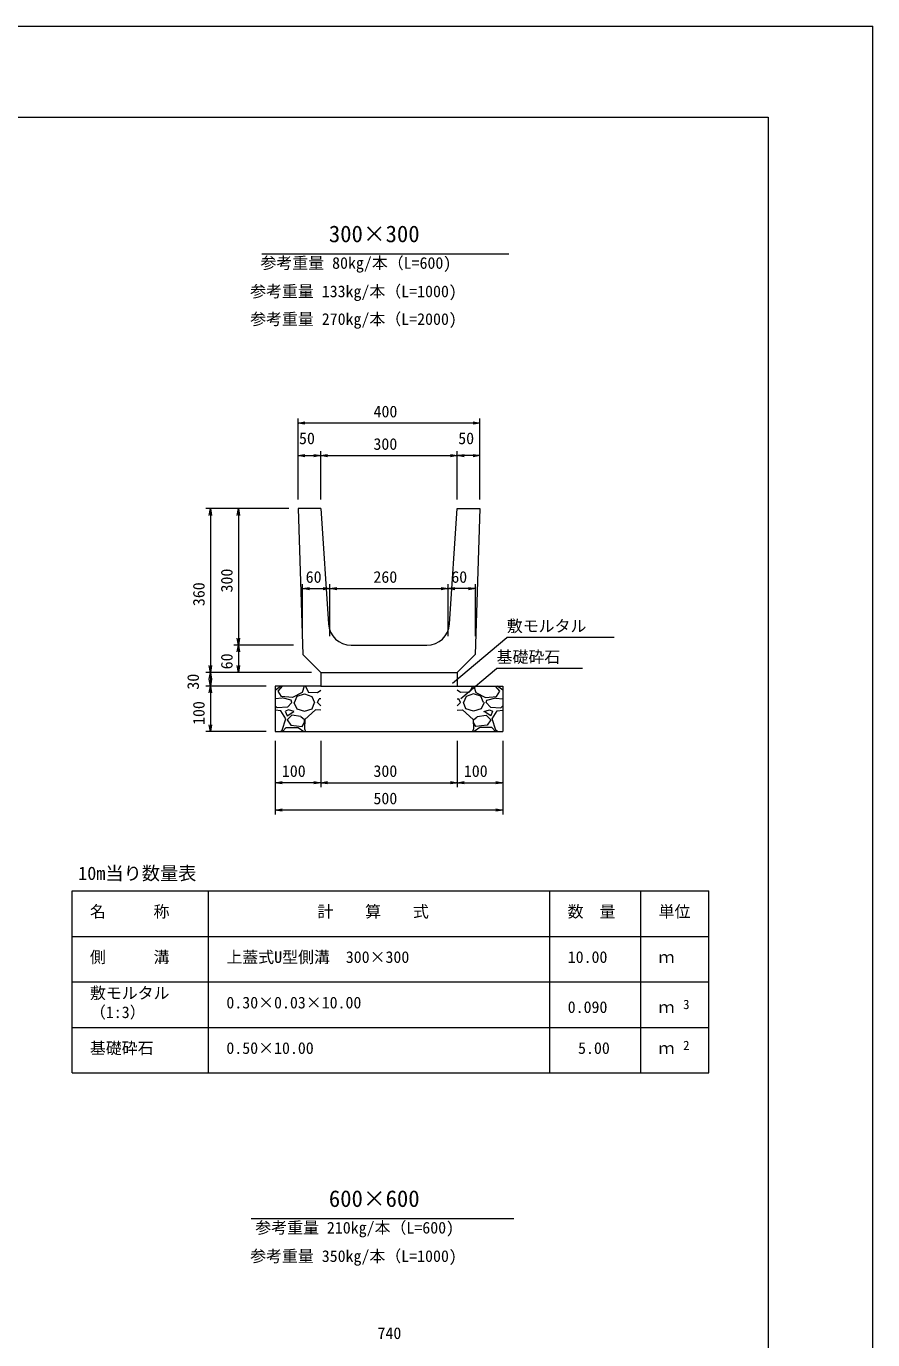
# Model space of a CAD drawing. Units: millimetres, scale not verified. Extents: x 0 to 84100, y 0 to 59400.
# Drawn here: x 65494 to 84100, y 30536 to 59400 of the extents above; entities that cross this region are included whole.
import ezdxf
from ezdxf.enums import TextEntityAlignment as Align

# ---------------------------------------------------------------- set-up
doc = ezdxf.new("R2010")
doc.units = ezdxf.units.MM
doc.header["$LTSCALE"] = 100
for name, color, linetype, lineweight in [('D-MTR-FRAM（材料表図枠）', 2, 'Continuous', 18), ('D-STR-DIM（寸法）', 7, 'Continuous', 18), ('D-STR-HTXT（旗揚げ）', 7, 'Continuous', 18), ('D-STR-STRn（構造物）', 7, 'Continuous', 18), ('D-STR（構造物外形線）', 1, 'Continuous', 18), ('D-TTL(外枠）', 2, 'Continuous', 18), ('DEFPOINTS_2', 8, 'Continuous', 18)]:
    doc.layers.add(name, color=color, linetype=linetype, lineweight=lineweight)
for name, color, linetype in [('D-MTR-TXT(文字列）', 7, 'Continuous'), ('D-MTR（材料表タイトル）', 7, 'Continuous'), ('D-STR-TXT（文字）', 7, 'Continuous'), ('D-TTL-TXT（文字）', 7, 'Continuous')]:
    doc.layers.add(name, color=color, linetype=linetype)
doc.styles.add('ＭＳ ゴシック', font='')
doc.styles.get('ＭＳ ゴシック').set_extended_font_data('MS Gothic')

msp = doc.modelspace()

# ---------------------------------------------------------------- linework, layer by layer
at = {"layer": 'D-MTR-FRAM（材料表図枠）'}
for p, q in [((66500, 40400), (80500, 40400)), ((66500, 36400), (66500, 40400)), ((69500, 36400), (69500, 40400)), ((77000, 36400), (77000, 40400)), ((79000, 37200), (79000, 40400)), ((79000, 36400), (79000, 40400)), ((80500, 36400), (80500, 40400)), ((66500, 39400), (80500, 39400)), ((66500, 38400), (80500, 38400)), ((66500, 37400), (80500, 37400)), ((66500, 36400), (80500, 36400))]:
    msp.add_line(p, q, dxfattribs=at)
at = {"layer": 'D-STR-DIM（寸法）'}
for p, q in [((71466.8, 49000), (71466.8, 50779)), ((71466.8, 50679), (71616.8, 50704)), ((71466.8, 50679), (71486.8, 50679)), ((71616.8, 50654), (71466.8, 50679)), ((75446.8, 50679), (71486.8, 50679)), ((75316.8, 50704), (75466.8, 50679)), ((75466.8, 50679), (75316.8, 50654)), ((75466.8, 50679), (75446.8, 50679)), ((75466.8, 49000), (75466.8, 50779)), ((71466.8, 49000), (71466.8, 50064.5)), ((71466.8, 49964.5), (71616.8, 49989.5)), ((71466.8, 49964.5), (71486.8, 49964.5)), ((71616.8, 49939.5), (71466.8, 49964.5)), ((71486.8, 49964.5), (71946.8, 49964.5)), ((71816.8, 49989.5), (71966.8, 49964.5)), ((71966.8, 49964.5), (71816.8, 49939.5)), ((71966.8, 49964.5), (71946.8, 49964.5)), ((71966.8, 49000), (71966.8, 50064.5)), ((71966.8, 49000), (71966.8, 50064.5)), ((71966.8, 49964.5), (72116.8, 49989.5)), ((71966.8, 49964.5), (71986.8, 49964.5)), ((72116.8, 49939.5), (71966.8, 49964.5)), ((71986.8, 49964.5), (74946.8, 49964.5)), ((74816.8, 49989.5), (74966.8, 49964.5)), ((74966.8, 49964.5), (74816.8, 49939.5)), ((74966.8, 49964.5), (74946.8, 49964.5)), ((74966.8, 49000), (74966.8, 50064.5)), ((74966.8, 49000), (74966.8, 50064.5)), ((74966.8, 49964.5), (75116.8, 49989.5)), ((74966.8, 49964.5), (74986.8, 49964.5)), ((75116.8, 49939.5), (74966.8, 49964.5)), ((75446.8, 49964.5), (74986.8, 49964.5)), ((75316.8, 49989.5), (75466.8, 49964.5)), ((75466.8, 49964.5), (75316.8, 49939.5)), ((75466.8, 49964.5), (75446.8, 49964.5)), ((75466.8, 49000), (75466.8, 50064.5)), ((71266.8, 48800), (69440.7, 48800)), ((69515.7, 48650), (69540.7, 48800)), ((69540.7, 48800), (69540.7, 48780)), ((69540.7, 48800), (69565.7, 48650)), ((69540.7, 48780), (69540.7, 45220)), ((71266.8, 48800), (70055.4, 48800)), ((70130.4, 48650), (70155.4, 48800)), ((70155.4, 48800), (70155.4, 48780)), ((70155.4, 48800), (70180.4, 48650)), ((70155.4, 48780), (70155.4, 45820)), ((71566.8, 46000), (71566.8, 47143.4)), ((71566.8, 47043.4), (71716.8, 47068.4)), ((72016.8, 47068.4), (72166.8, 47043.4)), ((72166.8, 46000), (72166.8, 47143.4)), ((72166.8, 46000), (72166.8, 47143.4)), ((72166.8, 47043.4), (72316.8, 47068.4)), ((74616.8, 47068.4), (74766.8, 47043.4)), ((74766.8, 46000), (74766.8, 47143.4)), ((74766.8, 46000), (74766.8, 47143.4)), ((74766.8, 47043.4), (74916.8, 47068.4)), ((75216.8, 47068.4), (75366.8, 47043.4)), ((75366.8, 46000), (75366.8, 47143.4)), ((71566.8, 47043.4), (71586.8, 47043.4)), ((71716.8, 47018.4), (71566.8, 47043.4)), ((71586.8, 47043.4), (72146.8, 47043.4)), ((72166.8, 47043.4), (72016.8, 47018.4)), ((72166.8, 47043.4), (72146.8, 47043.4)), ((72166.8, 47043.4), (72186.8, 47043.4)), ((72316.8, 47018.4), (72166.8, 47043.4)), ((72186.8, 47043.4), (74746.8, 47043.4)), ((74766.8, 47043.4), (74616.8, 47018.4)), ((74766.8, 47043.4), (74746.8, 47043.4)), ((74766.8, 47043.4), (74786.8, 47043.4)), ((74916.8, 47018.4), (74766.8, 47043.4)), ((75346.8, 47043.4), (74786.8, 47043.4)), ((75366.8, 47043.4), (75216.8, 47018.4)), ((75366.8, 47043.4), (75346.8, 47043.4)), ((70155.4, 45800), (70130.4, 45950)), ((70180.4, 45950), (70155.4, 45800)), ((71366.8, 45800), (70055.4, 45800)), ((71366.8, 45800), (70055.4, 45800)), ((70130.4, 45650), (70155.4, 45800)), ((70155.4, 45800), (70155.4, 45820)), ((70155.4, 45800), (70155.4, 45780)), ((70155.4, 45800), (70180.4, 45650)), ((70155.4, 45780), (70155.4, 45220)), ((69540.7, 45200), (69515.7, 45350)), ((69565.7, 45350), (69540.7, 45200)), ((70155.4, 45200), (70130.4, 45350)), ((70180.4, 45350), (70155.4, 45200)), ((71766.8, 45200), (69440.7, 45200)), ((71766.8, 45200), (69440.7, 45200)), ((69515.7, 45050), (69540.7, 45200)), ((69540.7, 44900), (69515.7, 45050)), ((69540.7, 45200), (69540.7, 45220)), ((69540.7, 45200), (69540.7, 45180)), ((69540.7, 45200), (69565.7, 45050)), ((69540.7, 45180), (69540.7, 44920)), ((69565.7, 45050), (69540.7, 44900)), ((71766.8, 45200), (70055.4, 45200)), ((70155.4, 45200), (70155.4, 45220)), ((70766.8, 44900), (69440.7, 44900)), ((70766.8, 44900), (69440.7, 44900)), ((69515.7, 44750), (69540.7, 44900)), ((69540.7, 44900), (69540.7, 44920)), ((69540.7, 44900), (69540.7, 44880)), ((69540.7, 44900), (69565.7, 44750)), ((69540.7, 44880), (69540.7, 43920)), ((70766.8, 43900), (69440.7, 43900)), ((69540.7, 43900), (69515.7, 44050)), ((69565.7, 44050), (69540.7, 43900)), ((69540.7, 43900), (69540.7, 43920)), ((70966.8, 43700), (70966.8, 42677.7)), ((70966.8, 43700), (70966.8, 42077)), ((71966.8, 43700), (71966.8, 42677.7)), ((71966.8, 43700), (71966.8, 42677.7)), ((74966.8, 43700), (74966.8, 42677.7)), ((74966.8, 43700), (74966.8, 42677.7)), ((75966.8, 43700), (75966.8, 42677.7)), ((75966.8, 43700), (75966.8, 42077)), ((70966.8, 42777.7), (71116.8, 42802.7)), ((70966.8, 42777.7), (70986.8, 42777.7)), ((71116.8, 42752.7), (70966.8, 42777.7)), ((71946.8, 42777.7), (70986.8, 42777.7)), ((71816.8, 42802.7), (71966.8, 42777.7)), ((71966.8, 42777.7), (71816.8, 42752.7)), ((71966.8, 42777.7), (71946.8, 42777.7)), ((71966.8, 42777.7), (72116.8, 42802.7)), ((71966.8, 42777.7), (71986.8, 42777.7)), ((72116.8, 42752.7), (71966.8, 42777.7)), ((71986.8, 42777.7), (74946.8, 42777.7)), ((74816.8, 42802.7), (74966.8, 42777.7)), ((74966.8, 42777.7), (74816.8, 42752.7)), ((74966.8, 42777.7), (74946.8, 42777.7)), ((74966.8, 42777.7), (75116.8, 42802.7)), ((74966.8, 42777.7), (74986.8, 42777.7)), ((75116.8, 42752.7), (74966.8, 42777.7)), ((74986.8, 42777.7), (75946.8, 42777.7)), ((75816.8, 42802.7), (75966.8, 42777.7)), ((75966.8, 42777.7), (75816.8, 42752.7)), ((75966.8, 42777.7), (75946.8, 42777.7)), ((70966.8, 42177), (71116.8, 42202)), ((70966.8, 42177), (70986.8, 42177)), ((71116.8, 42152), (70966.8, 42177)), ((75946.8, 42177), (70986.8, 42177)), ((75816.8, 42202), (75966.8, 42177)), ((75966.8, 42177), (75816.8, 42152)), ((75966.8, 42177), (75946.8, 42177))]:
    msp.add_line(p, q, dxfattribs=at)
at = {"layer": 'D-STR-HTXT（旗揚げ）'}
for p, q in [((70669.4, 54400), (76100.8, 54400)), ((74864.8, 44963.4), (76056.5, 45964.7)), ((78416.4, 45964.7), (76056.5, 45964.7)), ((75045.5, 44626.3), (75832, 45285.6)), ((77718.3, 45285.6), (75832, 45285.6)), ((70436, 33200), (76214.5, 33200))]:
    msp.add_line(p, q, dxfattribs=at)
at = {"layer": 'D-STR-STRn（構造物）'}
for p, q in [((71966.8, 45200), (71966.8, 44900)), ((74966.8, 45200), (74966.8, 44900)), ((71966.8, 44900), (70966.8, 44900)), ((70966.8, 44900), (70966.8, 43900)), ((70966.8, 44813), (71079.4, 44900)), ((71028.5, 44789.6), (71127.9, 44900)), ((71100.5, 44669), (71030.5, 44789)), ((71559, 44758.8), (71349, 44648.8)), ((71598.8, 44899.5), (71558.8, 44759.5)), ((71632.9, 44900), (71686.9, 44771.9)), ((71687.9, 44769), (71897.9, 44759)), ((71898.6, 44760.3), (71966.8, 44813)), ((71966.8, 44900), (74966.8, 44900)), ((74966.8, 44900), (75966.8, 44900)), ((75035, 44760.3), (74966.8, 44813)), ((75245.6, 44769), (75035.6, 44759)), ((75300.6, 44900), (75246.7, 44771.9)), ((75334.7, 44899.5), (75374.7, 44759.5)), ((75374.6, 44758.8), (75584.6, 44648.8)), ((75905, 44789.6), (75805.7, 44900)), ((75833.1, 44669), (75903.1, 44789)), ((75966.8, 44813), (75854.2, 44900)), ((75966.8, 44900), (75966.8, 43900)), ((71119.4, 44638.4), (70966.8, 44622.3)), ((71008.2, 44422.8), (70966.8, 44468)), ((71347.9, 44651.6), (71097.9, 44671.6)), ((71318.2, 44590.1), (71118.2, 44640.1)), ((71328.5, 44539.6), (71238.5, 44439.6)), ((71328.6, 44538.9), (71318.6, 44588.9)), ((71377.6, 44539.8), (71437.6, 44399.8)), ((71388.3, 44539.5), (71448.3, 44679.5)), ((71448.6, 44679.5), (71608.6, 44729.5)), ((71608.2, 44729.5), (71768.2, 44669.5)), ((71768.7, 44669.3), (71828.7, 44539.3)), ((71778.2, 44400), (71828.2, 44540)), ((71966.8, 44468), (71898.2, 44542.8)), ((71898.3, 44539.8), (71928.3, 44619.8)), ((71966.8, 44622.3), (71929.4, 44618.4)), ((74966.8, 44622.3), (75004.2, 44618.4)), ((74966.8, 44468), (75035.4, 44542.8)), ((75035.2, 44539.8), (75005.2, 44619.8)), ((75164.9, 44669.3), (75104.9, 44539.3)), ((75155.4, 44400), (75105.4, 44540)), ((75325.4, 44729.5), (75165.4, 44669.5)), ((75484.9, 44679.5), (75324.9, 44729.5)), ((75545.3, 44539.5), (75485.3, 44679.5)), ((75555.9, 44539.8), (75495.9, 44399.8)), ((75585.7, 44651.6), (75835.7, 44671.6)), ((75604.9, 44538.9), (75614.9, 44588.9)), ((75605, 44539.6), (75695, 44439.6)), ((75615.4, 44590.1), (75815.4, 44640.1)), ((75814.2, 44638.4), (75966.8, 44622.3)), ((75925.4, 44422.8), (75966.8, 44468)), ((71088.8, 44358.5), (70966.8, 44368.7)), ((71237.8, 44440.2), (71007.8, 44420.2)), ((71200.7, 44180.1), (71090.7, 44360.1)), ((71118.6, 43929.2), (71198.6, 44179.2)), ((71188.1, 44349.6), (71228.1, 44249.6)), ((71258.4, 44379.2), (71188.4, 44349.2)), ((71228.2, 44249.8), (71378.2, 44339.8)), ((71328.5, 44259.5), (71228.5, 44159.5)), ((71378.8, 44339.7), (71258.8, 44379.7)), ((71529.7, 44230.1), (71329.7, 44260.1)), ((71437.7, 44398.8), (71607.7, 44348.8)), ((71610.6, 44157.5), (71530.6, 44227.5)), ((71618.1, 44170.1), (71608.1, 43960.1)), ((71609.1, 44348.9), (71779.1, 44398.9)), ((71848.7, 44379.5), (71618.7, 44169.5)), ((71966.8, 44368.7), (71848.8, 44378.5)), ((74966.8, 44368.7), (75084.8, 44378.5)), ((75084.8, 44379.5), (75314.8, 44169.5)), ((75324.5, 44348.9), (75154.5, 44398.9)), ((75315.5, 44170.1), (75325.5, 43960.1)), ((75322.9, 44157.5), (75402.9, 44227.5)), ((75495.8, 44398.8), (75325.8, 44348.8)), ((75403.9, 44230.1), (75603.9, 44260.1)), ((75554.7, 44339.7), (75674.7, 44379.7)), ((75705.4, 44249.8), (75555.4, 44339.8)), ((75605.1, 44259.5), (75705.1, 44159.5)), ((75675.2, 44379.2), (75745.2, 44349.2)), ((75695.7, 44440.2), (75925.7, 44420.2)), ((75745.4, 44349.6), (75705.4, 44249.6)), ((75732.8, 44180.1), (75842.8, 44360.1)), ((75814.9, 43929.2), (75734.9, 44179.2)), ((75844.8, 44358.5), (75966.8, 44368.7)), ((70966.8, 43900), (75966.8, 43900)), ((71079.4, 43900), (71118.6, 43930.3)), ((71127.9, 43900), (71208.5, 43989.6)), ((71208.5, 43989.6), (71468.5, 43989.6)), ((71228.2, 44159.9), (71308.2, 44039.9)), ((71308.8, 44039.1), (71558.8, 44009.1)), ((71468.2, 43991.9), (71598.2, 43901.9)), ((71558.8, 44009.7), (71608.8, 44099.7)), ((71606.9, 43961.9), (71632.9, 43900)), ((71608.5, 44099.6), (71608.5, 44159.6)), ((75326.7, 43961.9), (75300.6, 43900)), ((75374.8, 44009.7), (75324.8, 44099.7)), ((75325, 44099.6), (75325, 44159.6)), ((75465.4, 43991.9), (75335.4, 43901.9)), ((75624.7, 44039.1), (75374.7, 44009.1)), ((75725, 43989.6), (75465, 43989.6)), ((75705.4, 44159.9), (75625.4, 44039.9)), ((75805.7, 43900), (75725, 43989.6)), ((75854.2, 43900), (75815, 43930.3))]:
    msp.add_line(p, q, dxfattribs=at)
at = {"layer": 'D-STR（構造物外形線）'}
for p, q in [((71966.8, 48800), (71466.8, 48800)), ((71466.8, 48800), (71573.7, 45593.1)), ((71966.8, 48800), (72135.7, 46266.7)), ((74797.9, 46266.7), (74966.8, 48800)), ((74966.8, 48800), (75466.8, 48800)), ((75466.8, 48800), (75359.9, 45593.1)), ((72634.6, 45800), (74299, 45800)), ((71966.8, 45200), (71573.7, 45593.1)), ((74966.8, 45200), (75359.9, 45593.1)), ((71966.8, 45200), (74966.8, 45200))]:
    msp.add_line(p, q, dxfattribs=at)
for centre, start, end in [((72634.6, 46300), 183.81407, 270), ((74299, 46300), 270, 356.18593)]:
    msp.add_arc(centre, 500, start, end, dxfattribs=at)
at = {"layer": 'D-TTL(外枠）'}
for p, q in [((2300, 57400), (81800, 57400)), ((81800, 57400), (81800, 2000))]:
    msp.add_line(p, q, dxfattribs=at)
at = {"layer": 'DEFPOINTS_2'}
for p in [(0, 59400), (84100, 0)]:
    msp.add_line(p, (84100, 59400), dxfattribs=at)

# ---------------------------------------------------------------- texts
at = {"layer": 'D-MTR-TXT(文字列）', "style": 'ＭＳ ゴシック'}
for s, height, p in [('参考重量 80kg/本（L=600)', 256.6, (70641.6, 53993.3)), ('参考重量 133kg/本（L=1000)', 256.6, (70414.2, 53369.2)), ('参考重量 270kg/本（L=2000)', 256.6, (70414.2, 52760.7)), ('名\u3000\u3000\u3000称', 256.6, (66892.3, 39740.3)), ('計\u3000\u3000算\u3000\u3000式', 256.6, (71893, 39740.3)), ('数\u3000量', 256.6, (77392.3, 39740.3)), ('単位', 256.6, (79392.3, 39740.3)), ('側\u3000\u3000\u3000溝', 256.6, (66892.3, 38740.3)), ('上蓋式U型側溝\u3000300×300', 256.6, (69892.3, 38740.3)), ('10.00', 256.6, (77395, 38740.3)), ('ｍ', 256.6, (79392.3, 38740.3)), ('敷モルタル', 256.6, (66892.3, 37950.3)), ('（1:3）', 256.6, (66892.3, 37528.1)), ('0.30×0.03×10.00', 256.6, (69892.3, 37740.3)), ('0.090', 256.6, (77395, 37640.3)), ('ｍ', 256.6, (79392.3, 37640.3)), ('3', 205.3, (79932.5, 37740.8)), ('基礎砕石', 256.6, (66892.3, 36740.3)), ('0.50×10.00', 256.6, (69892.3, 36740.3)), ('5.00', 256.6, (77622.4, 36740.3)), ('ｍ', 256.6, (79392.3, 36740.3)), ('2', 205.3, (79932.5, 36840.8)), ('参考重量 210kg/本（L=600)', 256.6, (70527.9, 32793.3)), ('参考重量 350kg/本（L=1000)', 256.6, (70414.2, 32169.2))]:
    msp.add_text(s, height=height, dxfattribs=at).set_placement(p, align=Align.BOTTOM_LEFT)
at = {"layer": 'D-MTR（材料表タイトル）', "style": 'ＭＳ ゴシック'}
msp.add_text('10m当り数量表', height=293.3, dxfattribs=at).set_placement((66634.2, 40552.5), align=Align.BOTTOM_LEFT)
at = {"layer": 'D-STR-DIM（寸法）', "style": 'ＭＳ ゴシック'}
for s, p in [('400', (73127.4, 50729)), ('50', (71488.5, 50139.5)), ('300', (73124.8, 50014.5)), ('50', (74988.5, 50139.5)), ('60', (71635.8, 47093.4)), ('260', (73123.9, 47093.4)), ('60', (74835.8, 47093.4)), ('100', (71112.3, 42827.7)), ('300', (73124.8, 42827.7)), ('100', (75112.3, 42827.7)), ('500', (73124.8, 42227)), ('740', (73214.6, 30475))]:
    msp.add_text(s, height=256.6, dxfattribs=at).set_placement(p, align=Align.BOTTOM_LEFT)
for s, p in [('300', (70105.4, 46958)), ('360', (69490.7, 46658)), ('60', (70105.4, 45269)), ('30', (69365.7, 44821.7)), ('100', (69490.7, 44045.6))]:
    msp.add_text(s, height=256.6, rotation=90, dxfattribs=at).set_placement(p, align=Align.BOTTOM_LEFT)
at = {"layer": 'D-STR-TXT（文字）', "style": 'ＭＳ ゴシック'}
for s, p in [('敷モルタル', (76056.5, 46014.7)), ('基礎砕石', (75832, 45335.6))]:
    msp.add_text(s, height=256.6, dxfattribs=at).set_placement(p, align=Align.BOTTOM_LEFT)
at = {"layer": 'D-TTL-TXT（文字）', "style": 'ＭＳ ゴシック'}
for s, p in [('300×300', (72144.7, 54544.9)), ('600×600', (72144.7, 33344.9))]:
    msp.add_text(s, height=366.6, dxfattribs=at).set_placement(p, align=Align.BOTTOM_LEFT)

doc.saveas('drawing.dxf')
